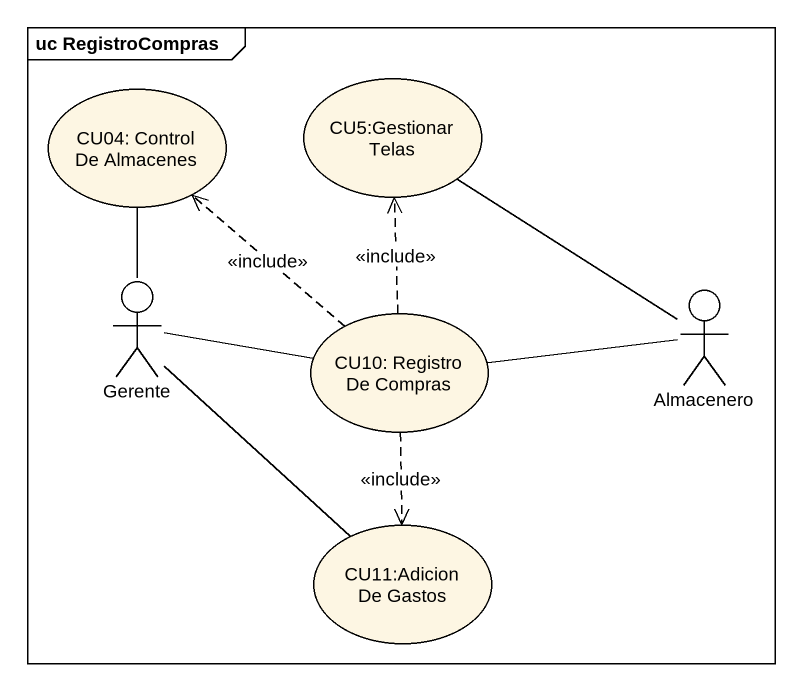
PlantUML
@startuml
mainframe uc RegistroCompras
usecase "CU04: Control De Almacenes" as CU04_Control_De_Almacenes
usecase "CU5:Gestionar Telas" as CU5_Gestionar_Telas
actor Gerente
usecase "CU10: Registro De Compras" as CU10_Registro_De_Compras
actor Almacenero
usecase "CU11:Adicion De Gastos" as CU11_Adicion_De_Gastos
Gerente -up- CU04_Control_De_Almacenes
Gerente -right- CU10_Registro_De_Compras
Gerente -- CU11_Adicion_De_Gastos
CU10_Registro_De_Compras .up.> CU04_Control_De_Almacenes : <<include>>
CU10_Registro_De_Compras .up.> CU5_Gestionar_Telas : <<include>>
CU10_Registro_De_Compras ..> CU11_Adicion_De_Gastos : <<include>>
Almacenero -up- CU5_Gestionar_Telas
Almacenero -left- CU10_Registro_De_Compras
@enduml
